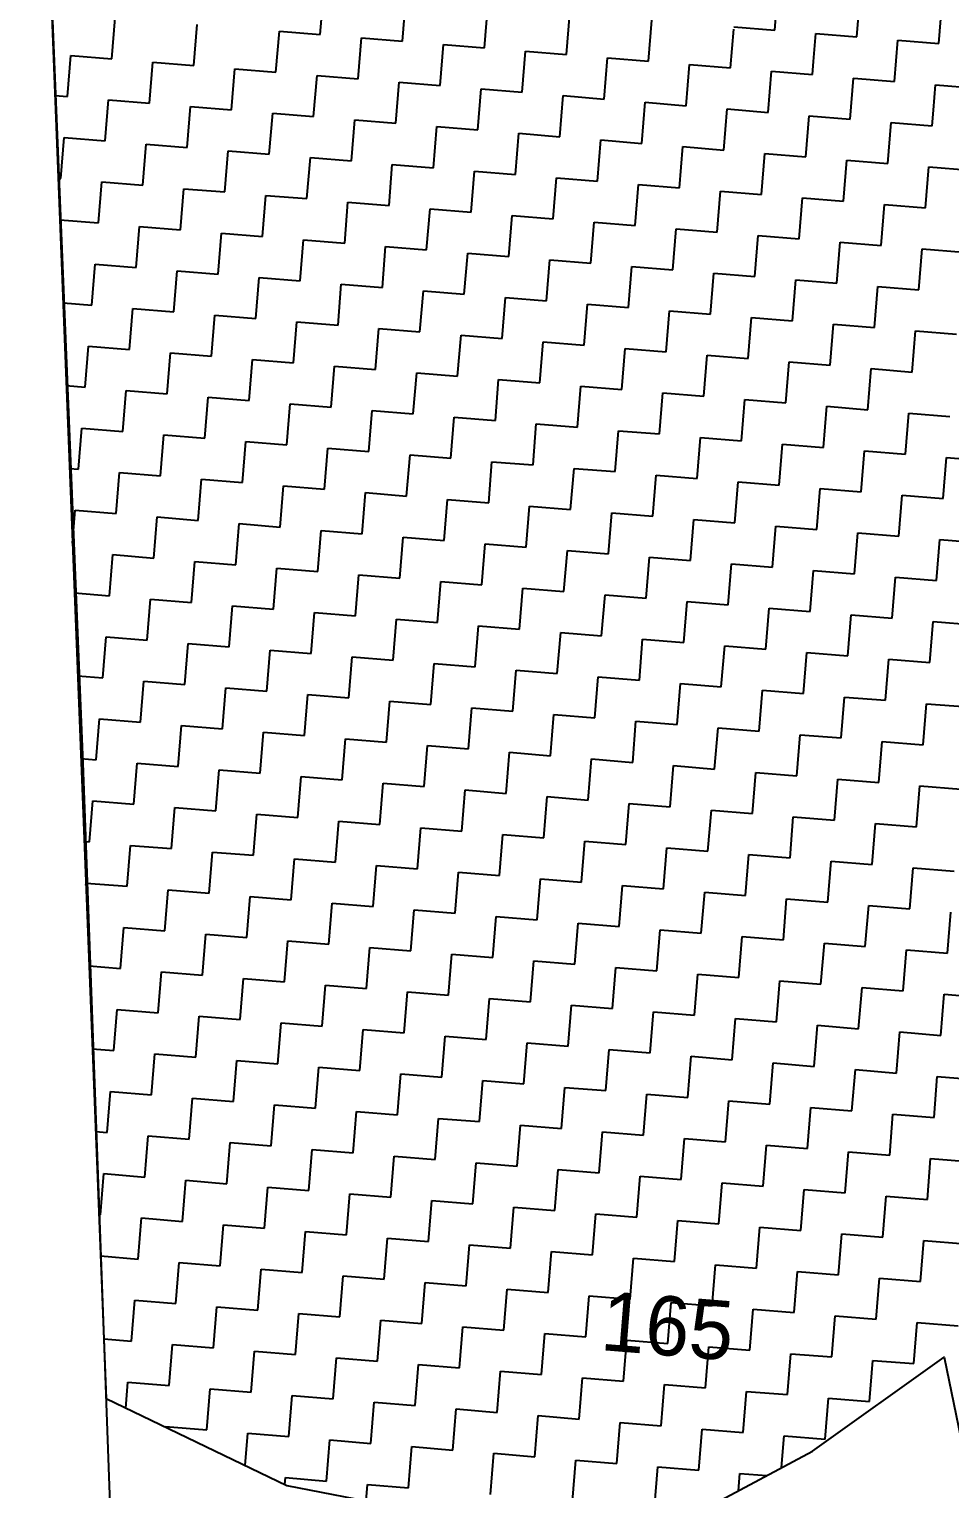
# Model space of a CAD drawing. Header units: metres. Extents: x 286589 to 288713, y 2001360 to 2004418.
# Drawn here: x 286712.3 to 286829.4, y 2002959.6 to 2003145.2 of the extents above; entities that cross this region are included whole.
import ezdxf
from ezdxf.enums import TextEntityAlignment as Align

# ---------------------------------------------------------------- set-up
doc = ezdxf.new("R2010")
doc.units = ezdxf.units.M
doc.header["$MEASUREMENT"] = 0
for name, color, linetype in [('POLY_HATCH', 12, 'Continuous'), ('TEXT_PARCEL', 7, 'Continuous'), ('V_BOUND_LINE', 7, 'Continuous')]:
    doc.layers.add(name, color=color, linetype=linetype)
doc.styles.add('TEXT_MAP', font='')
doc.styles.get('TEXT_MAP').set_extended_font_data('Kruti Dev 050')

msp = doc.modelspace()

# ---------------------------------------------------------------- linework, layer by layer
at = {"layer": 'POLY_HATCH', "linetype": 'Continuous'}
for p, q in [((286749.34, 2003144.48), (286749.77, 2003149.7)), ((286807.17, 2003145.02), (286807.59, 2003150.24)), ((286759.78, 2003143.63), (286760.21, 2003148.85)), ((286770.22, 2003142.78), (286770.64, 2003148)), ((286817.6, 2003144.17), (286818.03, 2003149.39)), ((286828.04, 2003143.32), (286828.47, 2003148.54)), ((286722.83, 2003141.39), (286723.25, 2003146.61)), ((286780.65, 2003141.93), (286781.08, 2003147.15)), ((286791.09, 2003141.08), (286791.51, 2003146.29)), ((286733.26, 2003140.54), (286733.69, 2003145.76)), ((286743.7, 2003139.69), (286744.13, 2003144.9)), ((286744.13, 2003144.9), (286749.34, 2003144.48)), ((286754.14, 2003138.84), (286754.56, 2003144.05)), ((286754.56, 2003144.05), (286759.78, 2003143.63)), ((286801.53, 2003140.23), (286801.93, 2003145.16)), ((286801.95, 2003145.44), (286807.17, 2003145.02)), ((286812.1, 2003141.03), (286812.39, 2003144.59)), ((286812.39, 2003144.59), (286817.6, 2003144.17)), ((286764.57, 2003137.99), (286765, 2003143.2)), ((286765, 2003143.2), (286770.22, 2003142.78)), ((286775.01, 2003137.13), (286775.43, 2003142.35)), ((286775.43, 2003142.35), (286780.65, 2003141.93)), ((286822.4, 2003138.52), (286822.82, 2003143.74)), ((286822.82, 2003143.74), (286828.04, 2003143.32)), ((286717.19, 2003136.6), (286717.61, 2003141.81)), ((286717.61, 2003141.81), (286722.83, 2003141.39)), ((286727.62, 2003135.74), (286728.05, 2003140.96)), ((286728.05, 2003140.96), (286733.26, 2003140.54)), ((286785.45, 2003136.28), (286785.87, 2003141.5)), ((286785.87, 2003141.5), (286791.09, 2003141.08)), ((286795.88, 2003135.43), (286796.31, 2003140.65)), ((286796.31, 2003140.65), (286801.53, 2003140.23)), ((286811.96, 2003139.38), (286812.1, 2003141.03)), ((286738.06, 2003134.89), (286738.48, 2003140.11)), ((286738.48, 2003140.11), (286743.7, 2003139.69)), ((286748.49, 2003134.04), (286748.92, 2003139.26)), ((286748.92, 2003139.26), (286754.14, 2003138.84)), ((286806.32, 2003134.58), (286806.74, 2003139.8)), ((286806.74, 2003139.8), (286811.96, 2003139.38)), ((286816.75, 2003133.73), (286817.18, 2003138.95)), ((286817.18, 2003138.95), (286817.22, 2003138.95)), ((286817.22, 2003138.95), (286822.4, 2003138.52)), ((286715.57, 2003136.73), (286717.19, 2003136.6)), ((286758.93, 2003133.19), (286759.36, 2003138.41)), ((286759.36, 2003138.41), (286764.57, 2003137.99)), ((286769.37, 2003132.34), (286769.79, 2003137.56)), ((286769.79, 2003137.56), (286775.01, 2003137.13)), ((286779.8, 2003131.49), (286780.23, 2003136.71)), ((286780.23, 2003136.71), (286785.45, 2003136.28)), ((286827.35, 2003134.84), (286827.62, 2003138.1)), ((286827.62, 2003138.1), (286832.83, 2003137.67)), ((286721.98, 2003130.95), (286722.4, 2003136.17)), ((286722.4, 2003136.17), (286727.62, 2003135.74)), ((286732.41, 2003130.1), (286732.84, 2003135.32)), ((286732.84, 2003135.32), (286738.06, 2003134.89)), ((286790.24, 2003130.64), (286790.66, 2003135.86)), ((286790.66, 2003135.86), (286795.88, 2003135.43)), ((286800.67, 2003129.79), (286801.1, 2003135.01)), ((286801.1, 2003135.01), (286806.32, 2003134.58)), ((286827.19, 2003132.88), (286827.35, 2003134.84)), ((286742.85, 2003129.25), (286743.28, 2003134.47)), ((286743.28, 2003134.47), (286748.49, 2003134.04)), ((286753.29, 2003128.4), (286753.71, 2003133.62)), ((286753.71, 2003133.62), (286758.93, 2003133.19)), ((286811.11, 2003128.94), (286811.54, 2003134.16)), ((286811.54, 2003134.16), (286816.75, 2003133.73)), ((286821.55, 2003128.09), (286821.97, 2003133.31)), ((286821.97, 2003133.31), (286827.19, 2003132.88)), ((286716.33, 2003126.16), (286716.76, 2003131.38)), ((286716.76, 2003131.38), (286721.98, 2003130.95)), ((286763.72, 2003127.55), (286764.15, 2003132.77)), ((286764.15, 2003132.77), (286769.37, 2003132.34)), ((286774.16, 2003126.7), (286774.58, 2003131.92)), ((286774.58, 2003131.92), (286779.8, 2003131.49)), ((286784.59, 2003125.85), (286785.02, 2003131.07)), ((286785.02, 2003131.07), (286790.24, 2003130.64)), ((286726.77, 2003125.31), (286727.2, 2003130.53)), ((286727.2, 2003130.53), (286732.41, 2003130.1)), ((286737.21, 2003124.46), (286737.63, 2003129.68)), ((286737.63, 2003129.68), (286742.85, 2003129.25)), ((286795.03, 2003125), (286795.46, 2003130.22)), ((286795.46, 2003130.22), (286800.67, 2003129.79)), ((286805.47, 2003124.15), (286805.89, 2003129.36)), ((286805.89, 2003129.36), (286811.11, 2003128.94)), ((286747.64, 2003123.61), (286748.07, 2003128.83)), ((286748.07, 2003128.83), (286753.29, 2003128.4)), ((286758.08, 2003122.76), (286758.5, 2003127.97)), ((286758.5, 2003127.97), (286763.72, 2003127.55)), ((286815.9, 2003123.3), (286816.33, 2003128.51)), ((286816.33, 2003128.51), (286821.55, 2003128.09)), ((286826.34, 2003122.45), (286826.77, 2003127.66)), ((286826.77, 2003127.66), (286831.98, 2003127.24)), ((286715.99, 2003126.19), (286716.33, 2003126.16)), ((286721.13, 2003120.52), (286721.55, 2003125.73)), ((286721.55, 2003125.73), (286726.77, 2003125.31)), ((286768.52, 2003121.91), (286768.94, 2003127.12)), ((286768.94, 2003127.12), (286774.16, 2003126.7)), ((286778.95, 2003121.06), (286779.38, 2003126.27)), ((286779.38, 2003126.27), (286784.59, 2003125.85)), ((286731.56, 2003119.66), (286731.99, 2003124.88)), ((286731.99, 2003124.88), (286737.21, 2003124.46)), ((286742, 2003118.81), (286742.42, 2003124.03)), ((286742.42, 2003124.03), (286747.64, 2003123.61)), ((286789.39, 2003120.2), (286789.81, 2003125.42)), ((286789.81, 2003125.42), (286795.03, 2003125)), ((286799.82, 2003119.35), (286800.25, 2003124.57)), ((286800.25, 2003124.57), (286805.47, 2003124.15)), ((286810.26, 2003118.5), (286810.69, 2003123.72)), ((286810.69, 2003123.72), (286815.9, 2003123.3)), ((286752.44, 2003117.96), (286752.86, 2003123.18)), ((286752.86, 2003123.18), (286758.08, 2003122.76)), ((286762.87, 2003117.11), (286763.3, 2003122.33)), ((286763.3, 2003122.33), (286768.52, 2003121.91)), ((286820.7, 2003117.65), (286821.12, 2003122.87)), ((286821.12, 2003122.87), (286826.34, 2003122.45)), ((286716.19, 2003120.92), (286721.13, 2003120.52)), ((286725.92, 2003114.87), (286726.35, 2003120.09)), ((286726.35, 2003120.09), (286731.56, 2003119.66)), ((286773.31, 2003116.26), (286773.73, 2003121.48)), ((286773.73, 2003121.48), (286778.95, 2003121.06)), ((286783.74, 2003115.41), (286784.17, 2003120.63)), ((286784.17, 2003120.63), (286789.39, 2003120.2)), ((286736.36, 2003114.02), (286736.78, 2003119.24)), ((286736.78, 2003119.24), (286742, 2003118.81)), ((286746.79, 2003113.17), (286747.22, 2003118.39)), ((286747.22, 2003118.39), (286752.44, 2003117.96)), ((286794.18, 2003114.56), (286794.61, 2003119.78)), ((286794.61, 2003119.78), (286799.82, 2003119.35)), ((286804.62, 2003113.71), (286805.04, 2003118.93)), ((286805.04, 2003118.93), (286810.26, 2003118.5)), ((286815.05, 2003112.86), (286815.48, 2003118.08)), ((286815.48, 2003118.08), (286820.7, 2003117.65)), ((286757.23, 2003112.32), (286757.65, 2003117.54)), ((286757.65, 2003117.54), (286762.87, 2003117.11)), ((286767.66, 2003111.47), (286768.09, 2003116.69)), ((286768.09, 2003116.69), (286773.31, 2003116.26)), ((286825.49, 2003112.01), (286825.91, 2003117.23)), ((286825.91, 2003117.23), (286831.13, 2003116.8)), ((286720.28, 2003110.08), (286720.7, 2003115.3)), ((286720.7, 2003115.3), (286725.92, 2003114.87)), ((286730.71, 2003109.23), (286731.14, 2003114.45)), ((286731.14, 2003114.45), (286736.36, 2003114.02)), ((286778.1, 2003110.62), (286778.53, 2003115.84)), ((286778.53, 2003115.84), (286783.74, 2003115.41)), ((286788.54, 2003109.77), (286788.96, 2003114.99)), ((286788.96, 2003114.99), (286794.18, 2003114.56)), ((286741.15, 2003108.38), (286741.57, 2003113.6)), ((286741.57, 2003113.6), (286746.79, 2003113.17)), ((286751.59, 2003107.53), (286752.01, 2003112.75)), ((286752.01, 2003112.75), (286757.23, 2003112.32)), ((286798.97, 2003108.92), (286799.4, 2003114.14)), ((286799.4, 2003114.14), (286804.62, 2003113.71)), ((286809.41, 2003108.07), (286809.83, 2003113.28)), ((286809.83, 2003113.28), (286815.05, 2003112.86)), ((286762.02, 2003106.68), (286762.45, 2003111.89)), ((286762.45, 2003111.89), (286767.66, 2003111.47)), ((286772.46, 2003105.83), (286772.88, 2003111.04)), ((286772.88, 2003111.04), (286778.1, 2003110.62)), ((286819.85, 2003107.22), (286820.27, 2003112.43)), ((286820.27, 2003112.43), (286825.49, 2003112.01)), ((286716.61, 2003110.38), (286720.28, 2003110.08)), ((286725.07, 2003104.44), (286725.49, 2003109.65)), ((286725.49, 2003109.65), (286730.71, 2003109.23)), ((286735.51, 2003103.59), (286735.93, 2003108.8)), ((286735.93, 2003108.8), (286741.15, 2003108.38)), ((286782.89, 2003104.98), (286783.32, 2003110.19)), ((286783.32, 2003110.19), (286788.54, 2003109.77)), ((286793.33, 2003104.12), (286793.76, 2003109.34)), ((286793.76, 2003109.34), (286798.97, 2003108.92)), ((286745.94, 2003102.73), (286746.37, 2003107.95)), ((286746.37, 2003107.95), (286751.59, 2003107.53)), ((286756.38, 2003101.88), (286756.8, 2003107.1)), ((286756.8, 2003107.1), (286762.02, 2003106.68)), ((286803.77, 2003103.27), (286804.19, 2003108.49)), ((286804.19, 2003108.49), (286809.41, 2003108.07)), ((286814.2, 2003102.42), (286814.63, 2003107.64)), ((286814.63, 2003107.64), (286819.85, 2003107.22)), ((286766.81, 2003101.03), (286767.24, 2003106.25)), ((286767.24, 2003106.25), (286772.46, 2003105.83)), ((286777.25, 2003100.18), (286777.68, 2003105.4)), ((286777.68, 2003105.4), (286782.89, 2003104.98)), ((286824.64, 2003101.57), (286825.06, 2003106.79)), ((286825.06, 2003106.79), (286830.28, 2003106.37)), ((286719.43, 2003099.64), (286719.85, 2003104.86)), ((286719.85, 2003104.86), (286725.07, 2003104.44)), ((286729.86, 2003098.79), (286730.29, 2003104.01)), ((286730.29, 2003104.01), (286735.51, 2003103.59)), ((286787.69, 2003099.33), (286788.11, 2003104.55)), ((286788.11, 2003104.55), (286793.33, 2003104.12)), ((286798.12, 2003098.48), (286798.55, 2003103.7)), ((286798.55, 2003103.7), (286803.77, 2003103.27)), ((286740.3, 2003097.94), (286740.72, 2003103.16)), ((286740.72, 2003103.16), (286745.94, 2003102.73)), ((286750.73, 2003097.09), (286751.16, 2003102.31)), ((286751.16, 2003102.31), (286756.38, 2003101.88)), ((286761.17, 2003096.24), (286761.6, 2003101.46)), ((286761.6, 2003101.46), (286766.81, 2003101.03)), ((286808.56, 2003097.63), (286808.98, 2003102.85)), ((286808.98, 2003102.85), (286814.2, 2003102.42)), ((286818.99, 2003096.78), (286819.42, 2003102)), ((286819.42, 2003102), (286824.64, 2003101.57)), ((286717.02, 2003099.84), (286719.43, 2003099.64)), ((286771.61, 2003095.39), (286772.03, 2003100.61)), ((286772.03, 2003100.61), (286777.25, 2003100.18)), ((286782.04, 2003094.54), (286782.47, 2003099.76)), ((286782.47, 2003099.76), (286787.69, 2003099.33)), ((286724.22, 2003094), (286724.64, 2003099.22)), ((286724.64, 2003099.22), (286729.86, 2003098.79)), ((286734.65, 2003093.15), (286735.08, 2003098.37)), ((286735.08, 2003098.37), (286740.3, 2003097.94)), ((286792.48, 2003093.69), (286792.9, 2003098.91)), ((286792.9, 2003098.91), (286798.12, 2003098.48)), ((286802.92, 2003092.84), (286803.34, 2003098.06)), ((286803.34, 2003098.06), (286808.56, 2003097.63)), ((286745.09, 2003092.3), (286745.52, 2003097.52)), ((286745.52, 2003097.52), (286750.73, 2003097.09)), ((286755.53, 2003091.45), (286755.95, 2003096.67)), ((286755.95, 2003096.67), (286761.17, 2003096.24)), ((286765.96, 2003090.6), (286766.39, 2003095.82)), ((286766.39, 2003095.82), (286771.61, 2003095.39)), ((286813.35, 2003091.99), (286813.78, 2003097.21)), ((286813.78, 2003097.21), (286818.99, 2003096.78)), ((286823.79, 2003091.14), (286824.21, 2003096.35)), ((286824.21, 2003096.35), (286829.43, 2003095.93)), ((286718.58, 2003089.21), (286719, 2003094.43)), ((286719, 2003094.43), (286724.22, 2003094)), ((286776.4, 2003089.75), (286776.82, 2003094.96)), ((286776.82, 2003094.96), (286782.04, 2003094.54)), ((286786.84, 2003088.9), (286787.26, 2003094.11)), ((286787.26, 2003094.11), (286792.48, 2003093.69)), ((286729.01, 2003088.36), (286729.44, 2003093.57)), ((286729.44, 2003093.57), (286734.65, 2003093.15)), ((286739.45, 2003087.51), (286739.87, 2003092.72)), ((286739.87, 2003092.72), (286745.09, 2003092.3)), ((286797.27, 2003088.05), (286797.7, 2003093.26)), ((286797.7, 2003093.26), (286802.92, 2003092.84)), ((286807.71, 2003087.19), (286808.13, 2003092.41)), ((286808.13, 2003092.41), (286813.35, 2003091.99)), ((286749.88, 2003086.66), (286750.31, 2003091.87)), ((286750.31, 2003091.87), (286755.53, 2003091.45)), ((286760.32, 2003085.8), (286760.75, 2003091.02)), ((286760.75, 2003091.02), (286765.96, 2003090.6)), ((286818.14, 2003086.34), (286818.57, 2003091.56)), ((286818.57, 2003091.56), (286823.79, 2003091.14)), ((286828.58, 2003085.49), (286829.01, 2003090.71)), ((286829.01, 2003090.71), (286834.22, 2003090.29)), ((286717.44, 2003089.3), (286718.58, 2003089.21)), ((286723.37, 2003083.56), (286723.79, 2003088.78)), ((286723.79, 2003088.78), (286729.01, 2003088.36)), ((286770.76, 2003084.95), (286771.18, 2003090.17)), ((286771.18, 2003090.17), (286776.4, 2003089.75)), ((286781.19, 2003084.1), (286781.62, 2003089.32)), ((286781.62, 2003089.32), (286786.84, 2003088.9)), ((286791.63, 2003083.25), (286792.05, 2003088.47)), ((286792.05, 2003088.47), (286797.27, 2003088.05)), ((286733.8, 2003082.71), (286734.23, 2003087.93)), ((286734.23, 2003087.93), (286739.45, 2003087.51)), ((286744.24, 2003081.86), (286744.67, 2003087.08)), ((286744.67, 2003087.08), (286749.88, 2003086.66)), ((286802.06, 2003082.4), (286802.49, 2003087.62)), ((286802.49, 2003087.62), (286807.71, 2003087.19)), ((286812.5, 2003081.55), (286812.93, 2003086.77)), ((286812.93, 2003086.77), (286818.14, 2003086.34)), ((286754.68, 2003081.01), (286755.1, 2003086.23)), ((286755.1, 2003086.23), (286760.32, 2003085.8)), ((286765.11, 2003080.16), (286765.54, 2003085.38)), ((286765.54, 2003085.38), (286770.76, 2003084.95)), ((286822.94, 2003080.7), (286823.36, 2003085.92)), ((286823.36, 2003085.92), (286828.58, 2003085.49)), ((286717.81, 2003079.81), (286718.15, 2003083.99)), ((286718.15, 2003083.99), (286723.37, 2003083.56)), ((286728.16, 2003077.92), (286728.59, 2003083.14)), ((286728.59, 2003083.14), (286733.8, 2003082.71)), ((286775.55, 2003079.31), (286775.97, 2003084.53)), ((286775.97, 2003084.53), (286781.19, 2003084.1)), ((286785.99, 2003078.46), (286786.41, 2003083.68)), ((286786.41, 2003083.68), (286791.63, 2003083.25)), ((286796.42, 2003077.61), (286796.85, 2003082.83)), ((286796.85, 2003082.83), (286802.06, 2003082.4)), ((286738.6, 2003077.07), (286739.02, 2003082.29)), ((286739.02, 2003082.29), (286744.24, 2003081.86)), ((286749.03, 2003076.22), (286749.46, 2003081.44)), ((286749.46, 2003081.44), (286754.68, 2003081.01)), ((286806.86, 2003076.76), (286807.28, 2003081.98)), ((286807.28, 2003081.98), (286812.5, 2003081.55)), ((286817.29, 2003075.91), (286817.72, 2003081.13)), ((286817.72, 2003081.13), (286822.94, 2003080.7)), ((286759.47, 2003075.37), (286759.89, 2003080.59)), ((286759.89, 2003080.59), (286765.11, 2003080.16)), ((286769.91, 2003074.52), (286770.33, 2003079.74)), ((286770.33, 2003079.74), (286775.55, 2003079.31)), ((286827.73, 2003075.06), (286828.16, 2003080.27)), ((286828.16, 2003080.27), (286833.37, 2003079.85)), ((286722.52, 2003073.13), (286722.94, 2003078.35)), ((286722.94, 2003078.35), (286728.16, 2003077.92)), ((286732.95, 2003072.28), (286733.38, 2003077.49)), ((286733.38, 2003077.49), (286738.6, 2003077.07)), ((286780.34, 2003073.67), (286780.77, 2003078.88)), ((286780.77, 2003078.88), (286785.99, 2003078.46)), ((286790.78, 2003072.82), (286791.2, 2003078.03)), ((286791.2, 2003078.03), (286796.42, 2003077.61)), ((286743.39, 2003071.43), (286743.81, 2003076.64)), ((286743.81, 2003076.64), (286749.03, 2003076.22)), ((286753.83, 2003070.58), (286754.25, 2003075.79)), ((286754.25, 2003075.79), (286759.47, 2003075.37)), ((286801.21, 2003071.97), (286801.64, 2003077.18)), ((286801.64, 2003077.18), (286806.86, 2003076.76)), ((286811.65, 2003071.11), (286812.08, 2003076.33)), ((286812.08, 2003076.33), (286817.29, 2003075.91)), ((286822.09, 2003070.26), (286822.51, 2003075.48)), ((286822.51, 2003075.48), (286827.73, 2003075.06)), ((286718.06, 2003073.49), (286722.52, 2003073.13)), ((286764.26, 2003069.72), (286764.69, 2003074.94)), ((286764.69, 2003074.94), (286769.91, 2003074.52)), ((286774.7, 2003068.87), (286775.12, 2003074.09)), ((286775.12, 2003074.09), (286780.34, 2003073.67)), ((286727.31, 2003067.48), (286727.74, 2003072.7)), ((286727.74, 2003072.7), (286732.95, 2003072.28)), ((286737.75, 2003066.63), (286738.17, 2003071.85)), ((286738.17, 2003071.85), (286743.39, 2003071.43)), ((286785.13, 2003068.02), (286785.56, 2003073.24)), ((286785.56, 2003073.24), (286790.78, 2003072.82)), ((286795.57, 2003067.17), (286796, 2003072.39)), ((286796, 2003072.39), (286801.21, 2003071.97)), ((286748.18, 2003065.78), (286748.61, 2003071)), ((286748.61, 2003071), (286753.83, 2003070.58)), ((286758.62, 2003064.93), (286759.04, 2003070.15)), ((286759.04, 2003070.15), (286764.26, 2003069.72)), ((286806.01, 2003066.32), (286806.43, 2003071.54)), ((286806.43, 2003071.54), (286811.65, 2003071.11)), ((286816.44, 2003065.47), (286816.87, 2003070.69)), ((286816.87, 2003070.69), (286822.09, 2003070.26)), ((286826.88, 2003064.62), (286827.3, 2003069.84)), ((286827.3, 2003069.84), (286832.52, 2003069.41)), ((286769.05, 2003064.08), (286769.48, 2003069.3)), ((286769.48, 2003069.3), (286774.7, 2003068.87)), ((286779.49, 2003063.23), (286779.92, 2003068.45)), ((286779.92, 2003068.45), (286785.13, 2003068.02)), ((286721.67, 2003062.69), (286722.09, 2003067.91)), ((286722.09, 2003067.91), (286727.31, 2003067.48)), ((286732.1, 2003061.84), (286732.53, 2003067.06)), ((286732.53, 2003067.06), (286737.75, 2003066.63)), ((286742.54, 2003060.99), (286742.96, 2003066.21)), ((286742.96, 2003066.21), (286748.18, 2003065.78)), ((286789.93, 2003062.38), (286790.35, 2003067.6)), ((286790.35, 2003067.6), (286795.57, 2003067.17)), ((286800.36, 2003061.53), (286800.79, 2003066.75)), ((286800.79, 2003066.75), (286806.01, 2003066.32)), ((286752.98, 2003060.14), (286753.4, 2003065.36)), ((286753.4, 2003065.36), (286758.62, 2003064.93)), ((286763.41, 2003059.29), (286763.84, 2003064.51)), ((286763.84, 2003064.51), (286769.05, 2003064.08)), ((286810.8, 2003060.68), (286811.22, 2003065.9)), ((286811.22, 2003065.9), (286816.44, 2003065.47)), ((286821.24, 2003059.83), (286821.66, 2003065.05)), ((286821.66, 2003065.05), (286826.88, 2003064.62)), ((286718.47, 2003062.95), (286721.67, 2003062.69)), ((286773.85, 2003058.44), (286774.27, 2003063.66)), ((286774.27, 2003063.66), (286779.49, 2003063.23)), ((286784.28, 2003057.59), (286784.71, 2003062.81)), ((286784.71, 2003062.81), (286789.93, 2003062.38)), ((286726.46, 2003057.05), (286726.88, 2003062.27)), ((286726.88, 2003062.27), (286732.1, 2003061.84)), ((286736.9, 2003056.2), (286737.32, 2003061.42)), ((286737.32, 2003061.42), (286742.54, 2003060.99)), ((286747.33, 2003055.35), (286747.76, 2003060.56)), ((286747.76, 2003060.56), (286752.98, 2003060.14)), ((286794.72, 2003056.74), (286795.15, 2003061.95)), ((286795.15, 2003061.95), (286800.36, 2003061.53)), ((286805.16, 2003055.89), (286805.58, 2003061.1)), ((286805.58, 2003061.1), (286810.8, 2003060.68)), ((286757.77, 2003054.5), (286758.19, 2003059.71)), ((286758.19, 2003059.71), (286763.41, 2003059.29)), ((286768.2, 2003053.65), (286768.63, 2003058.86)), ((286768.63, 2003058.86), (286773.85, 2003058.44)), ((286815.59, 2003055.04), (286816.02, 2003060.25)), ((286816.02, 2003060.25), (286821.24, 2003059.83)), ((286826.03, 2003054.18), (286826.45, 2003059.4)), ((286826.45, 2003059.4), (286831.67, 2003058.98)), ((286720.82, 2003052.26), (286721.24, 2003057.47)), ((286721.24, 2003057.47), (286726.46, 2003057.05)), ((286778.64, 2003052.79), (286779.07, 2003058.01)), ((286779.07, 2003058.01), (286784.28, 2003057.59)), ((286789.08, 2003051.94), (286789.5, 2003057.16)), ((286789.5, 2003057.16), (286794.72, 2003056.74)), ((286731.25, 2003051.4), (286731.68, 2003056.62)), ((286731.68, 2003056.62), (286736.9, 2003056.2)), ((286741.69, 2003050.55), (286742.11, 2003055.77)), ((286742.11, 2003055.77), (286747.33, 2003055.35)), ((286799.51, 2003051.09), (286799.94, 2003056.31)), ((286799.94, 2003056.31), (286805.16, 2003055.89)), ((286809.95, 2003050.24), (286810.37, 2003055.46)), ((286810.37, 2003055.46), (286815.59, 2003055.04)), ((286752.12, 2003049.7), (286752.55, 2003054.92)), ((286752.55, 2003054.92), (286757.77, 2003054.5)), ((286762.56, 2003048.85), (286762.99, 2003054.07)), ((286762.99, 2003054.07), (286768.2, 2003053.65)), ((286773, 2003048), (286773.42, 2003053.22)), ((286773.42, 2003053.22), (286778.64, 2003052.79)), ((286820.39, 2003049.39), (286820.81, 2003054.61)), ((286820.81, 2003054.61), (286826.03, 2003054.18)), ((286718.88, 2003052.41), (286720.82, 2003052.26)), ((286725.61, 2003046.61), (286726.03, 2003051.83)), ((286726.03, 2003051.83), (286731.25, 2003051.4)), ((286783.43, 2003047.15), (286783.86, 2003052.37)), ((286783.86, 2003052.37), (286789.08, 2003051.94)), ((286793.87, 2003046.3), (286794.29, 2003051.52)), ((286794.29, 2003051.52), (286799.51, 2003051.09)), ((286736.04, 2003045.76), (286736.47, 2003050.98)), ((286736.47, 2003050.98), (286741.69, 2003050.55)), ((286746.48, 2003044.91), (286746.91, 2003050.13)), ((286746.91, 2003050.13), (286752.12, 2003049.7)), ((286804.31, 2003045.45), (286804.73, 2003050.67)), ((286804.73, 2003050.67), (286809.95, 2003050.24)), ((286814.74, 2003044.6), (286815.17, 2003049.82)), ((286815.17, 2003049.82), (286820.39, 2003049.39)), ((286756.92, 2003044.06), (286757.34, 2003049.28)), ((286757.34, 2003049.28), (286762.56, 2003048.85)), ((286767.35, 2003043.21), (286767.78, 2003048.43)), ((286767.78, 2003048.43), (286773, 2003048)), ((286777.79, 2003042.36), (286778.21, 2003047.58)), ((286778.21, 2003047.58), (286783.43, 2003047.15)), ((286825.18, 2003043.75), (286825.6, 2003048.97)), ((286825.6, 2003048.97), (286830.82, 2003048.54)), ((286719.97, 2003041.82), (286720.39, 2003047.04)), ((286720.39, 2003047.04), (286725.61, 2003046.61)), ((286730.4, 2003040.97), (286730.83, 2003046.19)), ((286730.83, 2003046.19), (286736.04, 2003045.76)), ((286788.23, 2003041.51), (286788.65, 2003046.73)), ((286788.65, 2003046.73), (286793.87, 2003046.3)), ((286798.66, 2003040.66), (286799.09, 2003045.88)), ((286799.09, 2003045.88), (286804.31, 2003045.45)), ((286740.84, 2003040.12), (286741.26, 2003045.34)), ((286741.26, 2003045.34), (286746.48, 2003044.91)), ((286751.27, 2003039.27), (286751.7, 2003044.48)), ((286751.7, 2003044.48), (286756.92, 2003044.06)), ((286809.1, 2003039.81), (286809.52, 2003045.02)), ((286809.52, 2003045.02), (286814.74, 2003044.6)), ((286819.53, 2003038.96), (286819.96, 2003044.17)), ((286819.96, 2003044.17), (286825.18, 2003043.75)), ((286761.71, 2003038.42), (286762.14, 2003043.63)), ((286762.14, 2003043.63), (286767.35, 2003043.21)), ((286772.15, 2003037.57), (286772.57, 2003042.78)), ((286772.57, 2003042.78), (286777.79, 2003042.36)), ((286719.3, 2003041.87), (286719.97, 2003041.82)), ((286724.76, 2003036.18), (286725.18, 2003041.39)), ((286725.18, 2003041.39), (286730.4, 2003040.97)), ((286735.19, 2003035.32), (286735.62, 2003040.54)), ((286735.62, 2003040.54), (286740.84, 2003040.12)), ((286782.58, 2003036.71), (286783.01, 2003041.93)), ((286783.01, 2003041.93), (286788.23, 2003041.51)), ((286793.02, 2003035.86), (286793.44, 2003041.08)), ((286793.44, 2003041.08), (286798.66, 2003040.66)), ((286803.45, 2003035.01), (286803.88, 2003040.23)), ((286803.88, 2003040.23), (286809.1, 2003039.81)), ((286745.63, 2003034.47), (286746.06, 2003039.69)), ((286746.06, 2003039.69), (286751.27, 2003039.27)), ((286756.07, 2003033.62), (286756.49, 2003038.84)), ((286756.49, 2003038.84), (286761.71, 2003038.42)), ((286813.89, 2003034.16), (286814.32, 2003039.38)), ((286814.32, 2003039.38), (286819.53, 2003038.96)), ((286824.33, 2003033.31), (286824.75, 2003038.53)), ((286824.75, 2003038.53), (286829.97, 2003038.1)), ((286719.52, 2003036.32), (286719.54, 2003036.6)), ((286719.54, 2003036.6), (286724.76, 2003036.18)), ((286766.5, 2003032.77), (286766.93, 2003037.99)), ((286766.93, 2003037.99), (286772.15, 2003037.57)), ((286776.94, 2003031.92), (286777.36, 2003037.14)), ((286777.36, 2003037.14), (286782.58, 2003036.71)), ((286729.55, 2003030.53), (286729.98, 2003035.75)), ((286729.98, 2003035.75), (286735.19, 2003035.32)), ((286739.99, 2003029.68), (286740.41, 2003034.9)), ((286740.41, 2003034.9), (286745.63, 2003034.47)), ((286787.38, 2003031.07), (286787.8, 2003036.29)), ((286787.8, 2003036.29), (286793.02, 2003035.86)), ((286797.81, 2003030.22), (286798.24, 2003035.44)), ((286798.24, 2003035.44), (286803.45, 2003035.01)), ((286808.25, 2003029.37), (286808.67, 2003034.59)), ((286808.67, 2003034.59), (286813.89, 2003034.16)), ((286750.42, 2003028.83), (286750.85, 2003034.05)), ((286750.85, 2003034.05), (286756.07, 2003033.62)), ((286760.86, 2003027.98), (286761.28, 2003033.2)), ((286761.28, 2003033.2), (286766.5, 2003032.77)), ((286818.68, 2003028.52), (286819.11, 2003033.74)), ((286819.11, 2003033.74), (286824.33, 2003033.31)), ((286829.12, 2003027.67), (286829.55, 2003032.89)), ((286723.91, 2003025.74), (286724.33, 2003030.96)), ((286724.33, 2003030.96), (286729.55, 2003030.53)), ((286771.3, 2003027.13), (286771.72, 2003032.35)), ((286771.72, 2003032.35), (286776.94, 2003031.92)), ((286781.73, 2003026.28), (286782.16, 2003031.5)), ((286782.16, 2003031.5), (286787.38, 2003031.07)), ((286734.34, 2003024.89), (286734.77, 2003030.11)), ((286734.77, 2003030.11), (286739.99, 2003029.68)), ((286744.78, 2003024.04), (286745.21, 2003029.26)), ((286745.21, 2003029.26), (286750.42, 2003028.83)), ((286792.17, 2003025.43), (286792.59, 2003030.65)), ((286792.59, 2003030.65), (286797.81, 2003030.22)), ((286802.6, 2003024.58), (286803.03, 2003029.8)), ((286803.03, 2003029.8), (286808.25, 2003029.37)), ((286755.22, 2003023.19), (286755.64, 2003028.41)), ((286755.64, 2003028.41), (286760.86, 2003027.98)), ((286765.65, 2003022.34), (286766.08, 2003027.55)), ((286766.08, 2003027.55), (286771.3, 2003027.13)), ((286813.04, 2003023.73), (286813.47, 2003028.94)), ((286813.47, 2003028.94), (286818.68, 2003028.52)), ((286823.48, 2003022.88), (286823.9, 2003028.09)), ((286823.9, 2003028.09), (286829.12, 2003027.67)), ((286719.92, 2003026.06), (286723.91, 2003025.74)), ((286728.7, 2003020.1), (286729.13, 2003025.31)), ((286729.13, 2003025.31), (286734.34, 2003024.89)), ((286776.09, 2003021.49), (286776.51, 2003026.7)), ((286776.51, 2003026.7), (286781.73, 2003026.28)), ((286786.52, 2003020.64), (286786.95, 2003025.85)), ((286786.95, 2003025.85), (286792.17, 2003025.43)), ((286739.14, 2003019.25), (286739.56, 2003024.46)), ((286739.56, 2003024.46), (286744.78, 2003024.04)), ((286749.57, 2003018.39), (286750, 2003023.61)), ((286750, 2003023.61), (286755.22, 2003023.19)), ((286796.96, 2003019.78), (286797.39, 2003025)), ((286797.39, 2003025), (286802.6, 2003024.58)), ((286807.4, 2003018.93), (286807.82, 2003024.15)), ((286807.82, 2003024.15), (286813.04, 2003023.73)), ((286760.01, 2003017.54), (286760.43, 2003022.76)), ((286760.43, 2003022.76), (286765.65, 2003022.34)), ((286770.44, 2003016.69), (286770.87, 2003021.91)), ((286770.87, 2003021.91), (286776.09, 2003021.49)), ((286817.83, 2003018.08), (286818.26, 2003023.3)), ((286818.26, 2003023.3), (286823.48, 2003022.88)), ((286828.27, 2003017.23), (286828.69, 2003022.45)), ((286828.69, 2003022.45), (286833.91, 2003022.03)), ((286723.06, 2003015.3), (286723.48, 2003020.52)), ((286723.48, 2003020.52), (286728.7, 2003020.1)), ((286780.88, 2003015.84), (286781.31, 2003021.06)), ((286781.31, 2003021.06), (286786.52, 2003020.64)), ((286791.32, 2003014.99), (286791.74, 2003020.21)), ((286791.74, 2003020.21), (286796.96, 2003019.78)), ((286733.49, 2003014.45), (286733.92, 2003019.67)), ((286733.92, 2003019.67), (286739.14, 2003019.25)), ((286743.93, 2003013.6), (286744.35, 2003018.82)), ((286744.35, 2003018.82), (286749.57, 2003018.39)), ((286754.37, 2003012.75), (286754.79, 2003017.97)), ((286754.79, 2003017.97), (286760.01, 2003017.54)), ((286801.75, 2003014.14), (286802.18, 2003019.36)), ((286802.18, 2003019.36), (286807.4, 2003018.93)), ((286812.19, 2003013.29), (286812.61, 2003018.51)), ((286812.61, 2003018.51), (286817.83, 2003018.08)), ((286764.8, 2003011.9), (286765.23, 2003017.12)), ((286765.23, 2003017.12), (286770.44, 2003016.69)), ((286775.24, 2003011.05), (286775.66, 2003016.27)), ((286775.66, 2003016.27), (286780.88, 2003015.84)), ((286822.63, 2003012.44), (286823.05, 2003017.66)), ((286823.05, 2003017.66), (286828.27, 2003017.23)), ((286720.33, 2003015.53), (286723.06, 2003015.3)), ((286727.85, 2003009.66), (286728.27, 2003014.88)), ((286728.27, 2003014.88), (286733.49, 2003014.45)), ((286785.67, 2003010.2), (286786.1, 2003015.42)), ((286786.1, 2003015.42), (286791.32, 2003014.99)), ((286796.11, 2003009.35), (286796.54, 2003014.57)), ((286796.54, 2003014.57), (286801.75, 2003014.14)), ((286738.29, 2003008.81), (286738.71, 2003014.03)), ((286738.71, 2003014.03), (286743.93, 2003013.6)), ((286748.72, 2003007.96), (286749.15, 2003013.18)), ((286749.15, 2003013.18), (286754.37, 2003012.75)), ((286759.16, 2003007.11), (286759.58, 2003012.33)), ((286759.58, 2003012.33), (286764.8, 2003011.9)), ((286806.55, 2003008.5), (286806.97, 2003013.72)), ((286806.97, 2003013.72), (286812.19, 2003013.29)), ((286816.98, 2003007.65), (286817.41, 2003012.87)), ((286817.41, 2003012.87), (286822.63, 2003012.44)), ((286769.59, 2003006.26), (286770.02, 2003011.48)), ((286770.02, 2003011.48), (286775.24, 2003011.05)), ((286780.03, 2003005.41), (286780.46, 2003010.62)), ((286780.46, 2003010.62), (286785.67, 2003010.2)), ((286827.42, 2003006.8), (286827.84, 2003012.01)), ((286827.84, 2003012.01), (286833.06, 2003011.59)), ((286722.21, 2003004.87), (286722.63, 2003010.08)), ((286722.63, 2003010.08), (286727.85, 2003009.66)), ((286732.64, 2003004.02), (286733.07, 2003009.23)), ((286733.07, 2003009.23), (286738.29, 2003008.81)), ((286790.47, 2003004.56), (286790.89, 2003009.77)), ((286790.89, 2003009.77), (286796.11, 2003009.35)), ((286800.9, 2003003.7), (286801.33, 2003008.92)), ((286801.33, 2003008.92), (286806.55, 2003008.5)), ((286743.08, 2003003.17), (286743.5, 2003008.38)), ((286743.5, 2003008.38), (286748.72, 2003007.96)), ((286753.51, 2003002.31), (286753.94, 2003007.53)), ((286753.94, 2003007.53), (286759.16, 2003007.11)), ((286763.95, 2003001.46), (286764.38, 2003006.68)), ((286764.38, 2003006.68), (286769.59, 2003006.26)), ((286811.34, 2003002.85), (286811.76, 2003008.07)), ((286811.76, 2003008.07), (286816.98, 2003007.65)), ((286821.78, 2003002), (286822.2, 2003007.22)), ((286822.2, 2003007.22), (286827.42, 2003006.8)), ((286720.75, 2003004.99), (286722.21, 2003004.87)), ((286774.39, 2003000.61), (286774.81, 2003005.83)), ((286774.81, 2003005.83), (286780.03, 2003005.41)), ((286784.82, 2002999.76), (286785.25, 2003004.98)), ((286785.25, 2003004.98), (286790.47, 2003004.56)), ((286727, 2002999.22), (286727.42, 2003004.44)), ((286727.42, 2003004.44), (286732.64, 2003004.02)), ((286737.43, 2002998.37), (286737.86, 2003003.59)), ((286737.86, 2003003.59), (286743.08, 2003003.17)), ((286795.26, 2002998.91), (286795.68, 2003004.13)), ((286795.68, 2003004.13), (286800.9, 2003003.7)), ((286805.7, 2002998.06), (286806.12, 2003003.28)), ((286806.12, 2003003.28), (286811.34, 2003002.85)), ((286747.87, 2002997.52), (286748.3, 2003002.74)), ((286748.3, 2003002.74), (286753.51, 2003002.31)), ((286758.31, 2002996.67), (286758.73, 2003001.89)), ((286758.73, 2003001.89), (286763.95, 2003001.46)), ((286816.13, 2002997.21), (286816.56, 2003002.43)), ((286816.56, 2003002.43), (286821.78, 2003002)), ((286826.57, 2002996.36), (286826.99, 2003001.58)), ((286826.99, 2003001.58), (286832.21, 2003001.15)), ((286721.36, 2002994.43), (286721.78, 2002999.65)), ((286721.78, 2002999.65), (286727, 2002999.22)), ((286768.74, 2002995.82), (286769.17, 2003001.04)), ((286769.17, 2003001.04), (286774.39, 2003000.61)), ((286779.18, 2002994.97), (286779.6, 2003000.19)), ((286779.6, 2003000.19), (286784.82, 2002999.76)), ((286789.62, 2002994.12), (286790.04, 2002999.34)), ((286790.04, 2002999.34), (286795.26, 2002998.91)), ((286731.79, 2002993.58), (286732.22, 2002998.8)), ((286732.22, 2002998.8), (286737.43, 2002998.37)), ((286742.23, 2002992.73), (286742.65, 2002997.95)), ((286742.65, 2002997.95), (286747.87, 2002997.52)), ((286800.05, 2002993.27), (286800.48, 2002998.49)), ((286800.48, 2002998.49), (286805.7, 2002998.06)), ((286810.49, 2002992.42), (286810.91, 2002997.64)), ((286810.91, 2002997.64), (286816.13, 2002997.21)), ((286752.66, 2002991.88), (286753.09, 2002997.1)), ((286753.09, 2002997.1), (286758.31, 2002996.67)), ((286763.1, 2002991.03), (286763.53, 2002996.25)), ((286763.53, 2002996.25), (286768.74, 2002995.82)), ((286820.92, 2002991.57), (286821.35, 2002996.79)), ((286821.35, 2002996.79), (286826.57, 2002996.36)), ((286721.16, 2002994.45), (286721.36, 2002994.43)), ((286726.15, 2002988.79), (286726.57, 2002994.01)), ((286726.57, 2002994.01), (286731.79, 2002993.58)), ((286773.54, 2002990.18), (286773.96, 2002995.4)), ((286773.96, 2002995.4), (286779.18, 2002994.97)), ((286783.97, 2002989.33), (286784.4, 2002994.54)), ((286784.4, 2002994.54), (286789.62, 2002994.12)), ((286794.41, 2002988.48), (286794.83, 2002993.69)), ((286794.83, 2002993.69), (286800.05, 2002993.27)), ((286736.58, 2002987.94), (286737.01, 2002993.15)), ((286737.01, 2002993.15), (286742.23, 2002992.73)), ((286747.02, 2002987.09), (286747.45, 2002992.3)), ((286747.45, 2002992.3), (286752.66, 2002991.88)), ((286804.84, 2002987.63), (286805.27, 2002992.84)), ((286805.27, 2002992.84), (286810.49, 2002992.42)), ((286815.28, 2002986.77), (286815.71, 2002991.99)), ((286815.71, 2002991.99), (286820.92, 2002991.57)), ((286757.46, 2002986.24), (286757.88, 2002991.45)), ((286757.88, 2002991.45), (286763.1, 2002991.03)), ((286767.89, 2002985.38), (286768.32, 2002990.6)), ((286768.32, 2002990.6), (286773.54, 2002990.18)), ((286825.72, 2002985.92), (286826.14, 2002991.14)), ((286826.14, 2002991.14), (286831.36, 2002990.72)), ((286721.37, 2002989.18), (286726.15, 2002988.79)), ((286730.94, 2002983.14), (286731.37, 2002988.36)), ((286731.37, 2002988.36), (286736.58, 2002987.94)), ((286778.33, 2002984.53), (286778.75, 2002989.75)), ((286778.75, 2002989.75), (286783.97, 2002989.33)), ((286788.77, 2002983.68), (286789.19, 2002988.9)), ((286789.19, 2002988.9), (286794.41, 2002988.48)), ((286741.38, 2002982.29), (286741.8, 2002987.51)), ((286741.8, 2002987.51), (286747.02, 2002987.09)), ((286751.81, 2002981.44), (286752.24, 2002986.66)), ((286752.24, 2002986.66), (286757.46, 2002986.24)), ((286799.2, 2002982.83), (286799.63, 2002988.05)), ((286799.63, 2002988.05), (286804.84, 2002987.63)), ((286809.64, 2002981.98), (286810.06, 2002987.2)), ((286810.06, 2002987.2), (286815.28, 2002986.77)), ((286820.07, 2002981.13), (286820.5, 2002986.35)), ((286820.5, 2002986.35), (286825.72, 2002985.92)), ((286762.25, 2002980.59), (286762.67, 2002985.81)), ((286762.67, 2002985.81), (286767.89, 2002985.38)), ((286772.69, 2002979.74), (286773.11, 2002984.96)), ((286773.11, 2002984.96), (286778.33, 2002984.53)), ((286725.3, 2002978.35), (286725.72, 2002983.57)), ((286725.72, 2002983.57), (286730.94, 2002983.14)), ((286735.73, 2002977.5), (286736.16, 2002982.72)), ((286736.16, 2002982.72), (286741.38, 2002982.29)), ((286783.12, 2002978.89), (286783.55, 2002984.11)), ((286783.55, 2002984.11), (286788.77, 2002983.68)), ((286793.56, 2002978.04), (286793.98, 2002983.26)), ((286793.98, 2002983.26), (286799.2, 2002982.83)), ((286746.17, 2002976.65), (286746.6, 2002981.87)), ((286746.6, 2002981.87), (286751.81, 2002981.44)), ((286756.61, 2002975.8), (286757.03, 2002981.02)), ((286757.03, 2002981.02), (286762.25, 2002980.59)), ((286803.99, 2002977.19), (286804.42, 2002982.41)), ((286804.42, 2002982.41), (286809.64, 2002981.98)), ((286814.43, 2002976.34), (286814.86, 2002981.56)), ((286814.86, 2002981.56), (286820.07, 2002981.13)), ((286824.87, 2002975.49), (286825.29, 2002980.71)), ((286825.29, 2002980.71), (286830.51, 2002980.28)), ((286767.04, 2002974.95), (286767.47, 2002980.17)), ((286767.47, 2002980.17), (286772.69, 2002979.74)), ((286777.48, 2002974.1), (286777.9, 2002979.32)), ((286777.9, 2002979.32), (286783.12, 2002978.89)), ((286721.78, 2002978.64), (286725.3, 2002978.35)), ((286730.09, 2002972.71), (286730.52, 2002977.93)), ((286730.52, 2002977.93), (286735.73, 2002977.5)), ((286740.53, 2002971.86), (286740.95, 2002977.08)), ((286740.95, 2002977.08), (286746.17, 2002976.65)), ((286787.91, 2002973.25), (286788.34, 2002978.47)), ((286788.34, 2002978.47), (286793.56, 2002978.04)), ((286798.35, 2002972.4), (286798.78, 2002977.61)), ((286798.78, 2002977.61), (286803.99, 2002977.19)), ((286750.96, 2002971.01), (286751.39, 2002976.22)), ((286751.39, 2002976.22), (286756.61, 2002975.8)), ((286761.4, 2002970.16), (286761.82, 2002975.37)), ((286761.82, 2002975.37), (286767.04, 2002974.95)), ((286808.79, 2002971.55), (286809.21, 2002976.76)), ((286809.21, 2002976.76), (286814.43, 2002976.34)), ((286819.22, 2002970.7), (286819.65, 2002975.91)), ((286819.65, 2002975.91), (286824.87, 2002975.49)), ((286771.83, 2002969.3), (286772.26, 2002974.52)), ((286772.26, 2002974.52), (286777.48, 2002974.1)), ((286782.27, 2002968.45), (286782.7, 2002973.67)), ((286782.7, 2002973.67), (286787.91, 2002973.25)), ((286724.6, 2002969.85), (286724.87, 2002973.13)), ((286724.87, 2002973.13), (286730.09, 2002972.71)), ((286734.88, 2002967.06), (286735.31, 2002972.28)), ((286735.31, 2002972.28), (286740.53, 2002971.86)), ((286745.32, 2002966.21), (286745.74, 2002971.43)), ((286745.74, 2002971.43), (286750.96, 2002971.01)), ((286792.71, 2002967.6), (286793.13, 2002972.82)), ((286793.13, 2002972.82), (286798.35, 2002972.4)), ((286803.14, 2002966.75), (286803.57, 2002971.97)), ((286803.57, 2002971.97), (286808.79, 2002971.55)), ((286755.76, 2002965.36), (286756.18, 2002970.58)), ((286756.18, 2002970.58), (286761.4, 2002970.16)), ((286766.19, 2002964.51), (286766.62, 2002969.73)), ((286766.62, 2002969.73), (286771.83, 2002969.3)), ((286813.58, 2002965.9), (286814, 2002971.12)), ((286814, 2002971.12), (286819.22, 2002970.7)), ((286776.63, 2002963.66), (286777.05, 2002968.88)), ((286777.05, 2002968.88), (286782.27, 2002968.45)), ((286787.06, 2002962.81), (286787.49, 2002968.03)), ((286787.49, 2002968.03), (286792.71, 2002967.6)), ((286729.66, 2002967.49), (286734.88, 2002967.06)), ((286729.66, 2002967.42), (286729.66, 2002967.49)), ((286739.77, 2002962.55), (286740.1, 2002966.64)), ((286740.1, 2002966.64), (286745.32, 2002966.21)), ((286797.5, 2002961.96), (286797.93, 2002967.18)), ((286797.93, 2002967.18), (286803.14, 2002966.75)), ((286808.03, 2002962.27), (286808.36, 2002966.33)), ((286808.36, 2002966.33), (286813.58, 2002965.9)), ((286750.11, 2002960.57), (286750.54, 2002965.79)), ((286750.54, 2002965.79), (286755.76, 2002965.36)), ((286760.55, 2002959.72), (286760.97, 2002964.94)), ((286760.97, 2002964.94), (286766.19, 2002964.51)), ((286770.98, 2002958.87), (286771.41, 2002964.09)), ((286771.41, 2002964.09), (286776.63, 2002963.66)), ((286781.42, 2002958.02), (286781.85, 2002963.24)), ((286781.85, 2002963.24), (286787.06, 2002962.81)), ((286791.86, 2002957.17), (286792.28, 2002962.39)), ((286792.28, 2002962.39), (286797.5, 2002961.96)), ((286744.82, 2002960.11), (286744.89, 2002961)), ((286744.89, 2002961), (286750.11, 2002960.57)), ((286802.54, 2002959.33), (286802.72, 2002961.53)), ((286802.72, 2002961.53), (286806.13, 2002961.26)), ((286755.16, 2002958.03), (286755.33, 2002960.14)), ((286755.33, 2002960.14), (286760.55, 2002959.72))]:
    msp.add_line(p, q, dxfattribs=at)
at = {"layer": 'POLY_HATCH'}
for points in [[(286788.36, 2003260.99), (286768.72, 2003249.78), (286761.36, 2003238.07), (286758.9, 2003225.97), (286753.67, 2003210.14), (286748.56, 2003195.79), (286744.32, 2003192.19), (286734.76, 2003183.62), (286725.47, 2003178.47), (286714.03, 2003175.91), (286722.08, 2002971.06), (286745.1, 2002959.98), (286758.19, 2002957.44)], [(286796, 2002955.83), (286811.97, 2002964.38), (286828.7, 2002976.31), (286842.12, 2002911.21)]]:
    msp.add_lwpolyline(points, dxfattribs=at)
at = {"layer": 'V_BOUND_LINE'}
for p, q in [((286712.3, 2003218.17), (286719.13, 2003051.85)), ((286719.13, 2003051.85), (286723.18, 2002940.85))]:
    msp.add_line(p, q, dxfattribs=at)

# ---------------------------------------------------------------- texts
at = {"layer": 'TEXT_PARCEL', "style": 'TEXT_MAP'}
msp.add_text('165', height=7.539, rotation=355.34, dxfattribs=at).set_placement((286793.23, 2002976.55), align=Align.CENTER)

doc.saveas('drawing.dxf')
